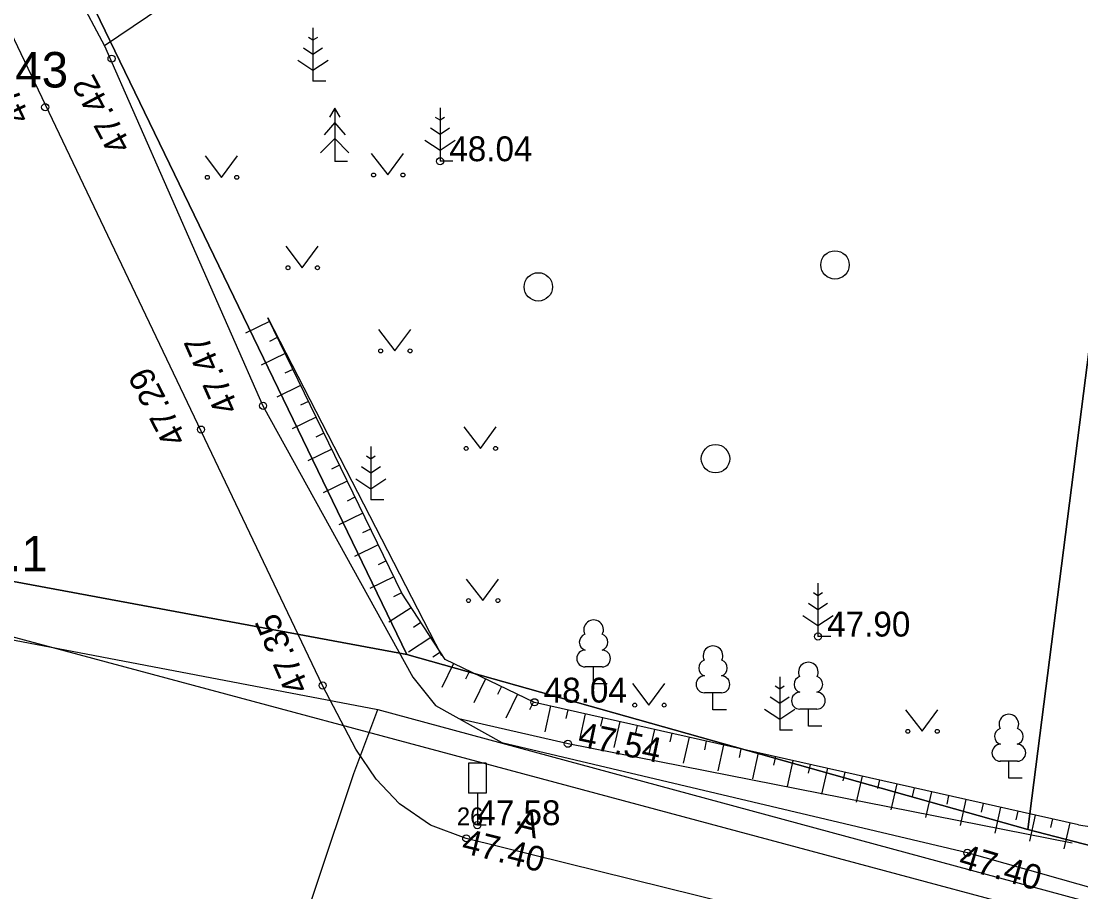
# Model space of a CAD drawing. Extents: x 641402 to 642190, y 6455542 to 6456258.
# Drawn here: x 641897.83 to 641927.7, y 6455856.32 to 6455880.84 of the extents above; entities that cross this region are included whole.
import ezdxf

# ---------------------------------------------------------------- set-up
doc = ezdxf.new("R2010")
doc.units = 0
for name, color, linetype in [('HALJASTUS', 7, 'Continuous'), ('KAEVU_NR', 7, 'Continuous'), ('KORGUS', 7, 'Continuous'), ('KTRASS', 7, 'Continuous'), ('LIIKLUS', 7, 'Continuous'), ('MOOTKORG', 7, 'Continuous'), ('MOOTMPUNKT', 7, 'Continuous'), ('MOOTNR', 7, 'Continuous'), ('PIIR', 7, 'Continuous'), ('PUU', 7, 'Continuous'), ('RELJEEF', 7, 'Continuous'), ('TEE', 7, 'Continuous'), ('VTRASS', 7, 'Continuous')]:
    doc.layers.add(name, color=color, linetype=linetype)

msp = doc.modelspace()

# ---------------------------------------------------------------- linework, layer by layer
at = {"layer": 'HALJASTUS'}
for p, q in [((641903.017, 6455877.051), (641903.48, 6455876.445)), ((641903.48, 6455876.445), (641903.926, 6455877.051)), ((641907.701, 6455877.118), (641908.165, 6455876.512)), ((641908.165, 6455876.512), (641908.61, 6455877.118)), ((641905.292, 6455874.507), (641905.755, 6455873.9)), ((641905.755, 6455873.9), (641906.201, 6455874.507)), ((641907.902, 6455872.163), (641908.365, 6455871.556)), ((641908.365, 6455871.556), (641908.811, 6455872.163)), ((641910.311, 6455869.417), (641910.775, 6455868.81)), ((641910.775, 6455868.81), (641911.22, 6455869.417)), ((641910.378, 6455865.131), (641910.842, 6455864.524)), ((641910.842, 6455864.524), (641911.287, 6455865.131)), ((641915.063, 6455862.185), (641915.526, 6455861.578)), ((641915.526, 6455861.578), (641915.972, 6455862.185)), ((641922.759, 6455861.448), (641923.223, 6455860.841)), ((641923.223, 6455860.841), (641923.668, 6455861.448))]:
    msp.add_line(p, q, dxfattribs=at)
for points in [[(641911.732, 6455889.675), (641906.805, 6455886.357), (641903.843, 6455882.632), (641900.183, 6455880.149)], [(641927.631, 6455858.207), (641933.58, 6455857.32), (641938.373, 6455875.092)], [(641904.783, 6455872.486), (641909.675, 6455862.98)]]:
    msp.add_lwpolyline(points, dxfattribs=at)
for centre, radius in [((641907.764, 6455876.512), 0.055), ((641908.592, 6455876.512), 0.055), ((641903.079, 6455876.445), 0.055), ((641903.908, 6455876.445), 0.055), ((641920.769, 6455873.979), 0.4), ((641905.354, 6455873.9), 0.055), ((641906.183, 6455873.9), 0.055), ((641912.407, 6455873.36), 0.4), ((641907.964, 6455871.556), 0.055), ((641908.793, 6455871.556), 0.055), ((641910.374, 6455868.81), 0.055), ((641911.203, 6455868.81), 0.055), ((641917.401, 6455868.519), 0.4), ((641910.441, 6455864.524), 0.055), ((641911.269, 6455864.524), 0.055), ((641915.125, 6455861.578), 0.055), ((641915.954, 6455861.578), 0.055), ((641922.822, 6455860.841), 0.055), ((641923.65, 6455860.841), 0.055)]:
    msp.add_circle(centre, radius, dxfattribs=at)
at = {"layer": 'KORGUS'}
for centre in [(641900.38, 6455879.79), (641898.51, 6455878.42), (641909.64, 6455876.9), (641904.65, 6455870.01), (641902.9, 6455869.34), (641920.29, 6455863.51), (641906.33, 6455862.13), (641912.3, 6455861.66), (641913.24, 6455860.49), (641910.376, 6455857.824), (641924.5, 6455857.42)]:
    msp.add_circle(centre, 0.1, dxfattribs=at)
at = {"layer": 'KTRASS'}
msp.add_lwpolyline([(641974.383, 6455842.351), (641949.445, 6455849.082), (641946.4, 6455850.412), (641893.015, 6455864.721)], dxfattribs=at)
at = {"layer": 'LIIKLUS'}
for p, q in [((641910.439, 6455859.946), (641910.439, 6455859.096)), ((641910.939, 6455859.946), (641910.439, 6455859.946)), ((641910.939, 6455859.946), (641910.939, 6455859.096)), ((641910.939, 6455859.096), (641910.439, 6455859.096)), ((641910.689, 6455859.096), (641910.689, 6455858.196)), ((641910.939, 6455858.196), (641910.689, 6455858.196))]:
    msp.add_line(p, q, dxfattribs=at)
at = {"layer": 'MOOTMPUNKT'}
msp.add_circle((641910.689, 6455858.196), 0.1, dxfattribs=at)
at = {"layer": 'PIIR'}
for points in [[(641908.7, 6455863), (641892.1, 6455897.3), (641868.25, 6455946.87), (641846.4, 6455992.36), (641831.59, 6456023.18), (641814.21, 6456059.34), (641804.24, 6456055.24), (641813.66, 6456035.45), (641815.8, 6456030.93), (641837.14, 6455986.1), (641853.77, 6455952.02), (641850.28, 6455948.94), (641878.55, 6455895.02), (641862.9, 6455881.69), (641853.07, 6455873.32)], [(641926.2, 6455858.07), (641987.13, 6455842.3), (642002.8, 6455909.66), (641951.83, 6455912.27), (641930.56, 6455892.21)]]:
    msp.add_lwpolyline(points, close=True, dxfattribs=at)
for points in [[(641972.41, 6455991.8), (641921.45, 6455952.73), (641920.21, 6455951.54), (641931.72, 6455928.9), (641896.5, 6455896.48), (641892.1, 6455897.3), (641908.7, 6455863), (641926.2, 6455858.07), (641930.56, 6455892.21)], [(641666.47, 6455814.86), (641708.51, 6455827.47), (641792.92, 6455857.55), (641814.75, 6455864.03), (641836.03, 6455859.17), (641835.37, 6455858.12), (641888.18, 6455847.14), (641920.87, 6455838.11), (642017.81, 6455814.02), (642026.82, 6455832.03), (641987.13, 6455842.3), (641926.2, 6455858.07), (641908.7, 6455863), (641853.07, 6455873.32), (641843.99, 6455875.09), (641824.3, 6455878.7), (641820.63, 6455878.89), (641788.47, 6455868.04), (641767.99, 6455860.95), (641762.5, 6455874.36), (641716.55, 6455854.87), (641719.97, 6455845.7), (641666.25, 6455827.3)]]:
    msp.add_lwpolyline(points, dxfattribs=at)
at = {"layer": 'PUU'}
for p, q in [((641906.057, 6455880.656), (641906.057, 6455879.156)), ((641906.057, 6455880.306), (641905.933, 6455880.389)), ((641906.181, 6455880.389), (641906.057, 6455880.306)), ((641906.057, 6455879.906), (641905.79, 6455880.084)), ((641906.324, 6455880.084), (641906.057, 6455879.906)), ((641905.633, 6455879.745), (641906.057, 6455879.463)), ((641906.057, 6455879.463), (641906.481, 6455879.745)), ((641906.417, 6455879.156), (641906.057, 6455879.156)), ((641906.67, 6455878.39), (641906.52, 6455878.14)), ((641906.82, 6455878.14), (641906.67, 6455878.39)), ((641906.67, 6455878.39), (641906.67, 6455876.89)), ((641909.638, 6455878.403), (641909.638, 6455876.903)), ((641909.638, 6455878.053), (641909.514, 6455878.136)), ((641909.762, 6455878.136), (641909.638, 6455878.053)), ((641906.67, 6455877.99), (641906.37, 6455877.64)), ((641906.97, 6455877.64), (641906.67, 6455877.99)), ((641909.638, 6455877.653), (641909.371, 6455877.831)), ((641909.905, 6455877.831), (641909.638, 6455877.653)), ((641906.67, 6455877.54), (641906.27, 6455877.14)), ((641907.07, 6455877.14), (641906.67, 6455877.54)), ((641909.214, 6455877.492), (641909.638, 6455877.21)), ((641909.638, 6455877.21), (641910.062, 6455877.492)), ((641907.03, 6455876.89), (641906.67, 6455876.89)), ((641909.998, 6455876.903), (641909.638, 6455876.903)), ((641907.69, 6455868.86), (641907.69, 6455867.36)), ((641907.69, 6455868.51), (641907.566, 6455868.593)), ((641907.814, 6455868.593), (641907.69, 6455868.51)), ((641907.69, 6455868.11), (641907.423, 6455868.288)), ((641907.957, 6455868.288), (641907.69, 6455868.11)), ((641907.266, 6455867.949), (641907.69, 6455867.667)), ((641907.69, 6455867.667), (641908.114, 6455867.949)), ((641908.05, 6455867.36), (641907.69, 6455867.36)), ((641920.29, 6455865.01), (641920.29, 6455863.51)), ((641920.29, 6455864.66), (641920.166, 6455864.743)), ((641920.414, 6455864.743), (641920.29, 6455864.66)), ((641920.29, 6455864.26), (641920.023, 6455864.438)), ((641920.557, 6455864.438), (641920.29, 6455864.26)), ((641919.866, 6455864.099), (641920.29, 6455863.817)), ((641920.29, 6455863.817), (641920.714, 6455864.099)), ((641920.65, 6455863.51), (641920.29, 6455863.51)), ((641914.206, 6455862.655), (641913.726, 6455862.655)), ((641913.966, 6455862.18), (641913.966, 6455862.655)), ((641919.21, 6455862.375), (641919.21, 6455860.875)), ((641914.346, 6455862.18), (641913.966, 6455862.18)), ((641917.57, 6455861.925), (641917.09, 6455861.925)), ((641917.33, 6455861.45), (641917.33, 6455861.925)), ((641919.21, 6455862.025), (641919.086, 6455862.108)), ((641919.334, 6455862.108), (641919.21, 6455862.025)), ((641919.21, 6455861.625), (641918.943, 6455861.803)), ((641919.477, 6455861.803), (641919.21, 6455861.625)), ((641917.71, 6455861.45), (641917.33, 6455861.45)), ((641918.786, 6455861.464), (641919.21, 6455861.182)), ((641919.21, 6455861.182), (641919.634, 6455861.464)), ((641920.259, 6455861.465), (641919.779, 6455861.465)), ((641920.019, 6455860.99), (641920.019, 6455861.465)), ((641919.57, 6455860.875), (641919.21, 6455860.875)), ((641920.399, 6455860.99), (641920.019, 6455860.99)), ((641925.909, 6455859.999), (641925.429, 6455859.999)), ((641925.669, 6455859.524), (641925.669, 6455859.999)), ((641926.049, 6455859.524), (641925.669, 6455859.524))]:
    msp.add_line(p, q, dxfattribs=at)
for centre, radius, start, end in [((641913.966, 6455863.7), 0.277, 332.5799, 207.4201), ((641913.796, 6455863.353), 0.233, 109.0217, 253.1415), ((641914.136, 6455863.353), 0.233, 286.8508, 70.9859), ((641913.729, 6455862.892), 0.238, 90.0016, 269.3953), ((641914.203, 6455862.892), 0.238, 270.6047, 89.9984), ((641917.33, 6455862.97), 0.277, 332.5799, 207.4201), ((641917.16, 6455862.623), 0.233, 109.0217, 253.1415), ((641917.5, 6455862.623), 0.233, 286.8508, 70.9859), ((641920.019, 6455862.51), 0.277, 332.5799, 207.4201), ((641917.093, 6455862.162), 0.238, 90.0016, 269.3953), ((641917.567, 6455862.162), 0.238, 270.6047, 89.9984), ((641919.849, 6455862.163), 0.233, 109.0217, 253.1415), ((641920.189, 6455862.163), 0.233, 286.8508, 70.9859), ((641919.782, 6455861.702), 0.238, 90.0016, 269.3953), ((641920.256, 6455861.702), 0.238, 270.6047, 89.9984), ((641925.669, 6455861.044), 0.277, 332.5799, 207.4201), ((641925.499, 6455860.697), 0.233, 109.0217, 253.1415), ((641925.839, 6455860.697), 0.233, 286.8508, 70.9859), ((641925.432, 6455860.236), 0.238, 90.0016, 269.3953), ((641925.906, 6455860.236), 0.238, 270.6047, 89.9984)]:
    msp.add_arc(centre, radius, start, end, dxfattribs=at)
at = {"layer": 'RELJEEF'}
for p, q in [((641904.833, 6455872.383), (641904.159, 6455872.054)), ((641905.052, 6455871.933), (641904.827, 6455871.824)), ((641905.271, 6455871.484), (641904.597, 6455871.155)), ((641905.49, 6455871.034), (641905.265, 6455870.925)), ((641905.709, 6455870.585), (641905.034, 6455870.256)), ((641905.928, 6455870.135), (641905.703, 6455870.026)), ((641906.147, 6455869.686), (641905.472, 6455869.357)), ((641906.365, 6455869.236), (641906.141, 6455869.127)), ((641906.584, 6455868.786), (641905.91, 6455868.458)), ((641906.803, 6455868.337), (641906.578, 6455868.227)), ((641907.022, 6455867.887), (641906.348, 6455867.559)), ((641907.241, 6455867.438), (641907.016, 6455867.328)), ((641907.46, 6455866.988), (641906.786, 6455866.66)), ((641907.679, 6455866.539), (641907.454, 6455866.429)), ((641907.898, 6455866.089), (641907.223, 6455865.761)), ((641908.117, 6455865.64), (641907.892, 6455865.53)), ((641908.335, 6455865.19), (641907.661, 6455864.862)), ((641908.554, 6455864.741), (641908.33, 6455864.631)), ((641908.827, 6455864.322), (641908.199, 6455863.911)), ((641909.101, 6455863.903), (641908.892, 6455863.766)), ((641909.375, 6455863.485), (641908.747, 6455863.074)), ((641909.649, 6455863.067), (641909.439, 6455862.93)), ((641910.013, 6455862.752), (641909.689, 6455862.076)), ((641910.464, 6455862.536), (641910.356, 6455862.311)), ((641910.915, 6455862.32), (641910.591, 6455861.644)), ((641911.366, 6455862.104), (641911.258, 6455861.878)), ((641911.817, 6455861.888), (641911.493, 6455861.211)), ((641912.268, 6455861.671), (641912.16, 6455861.446)), ((641912.753, 6455861.554), (641912.588, 6455860.822)), ((641913.241, 6455861.444), (641913.186, 6455861.2)), ((641913.728, 6455861.334), (641913.564, 6455860.602)), ((641914.216, 6455861.224), (641914.161, 6455860.981)), ((641914.704, 6455861.115), (641914.539, 6455860.383)), ((641915.192, 6455861.005), (641915.137, 6455860.761)), ((641915.68, 6455860.895), (641915.515, 6455860.164)), ((641916.167, 6455860.786), (641916.113, 6455860.542)), ((641916.655, 6455860.676), (641916.491, 6455859.944)), ((641917.143, 6455860.566), (641917.088, 6455860.322)), ((641917.631, 6455860.456), (641917.466, 6455859.725)), ((641918.119, 6455860.347), (641918.064, 6455860.103)), ((641918.606, 6455860.237), (641918.442, 6455859.505)), ((641919.094, 6455860.127), (641919.039, 6455859.883)), ((641919.582, 6455860.017), (641919.418, 6455859.286)), ((641920.07, 6455859.908), (641920.015, 6455859.664)), ((641920.558, 6455859.798), (641920.393, 6455859.066)), ((641921.046, 6455859.688), (641920.991, 6455859.444)), ((641921.533, 6455859.579), (641921.369, 6455858.847)), ((641922.021, 6455859.469), (641921.966, 6455859.225)), ((641922.509, 6455859.359), (641922.344, 6455858.627)), ((641922.997, 6455859.249), (641922.942, 6455859.005)), ((641923.485, 6455859.14), (641923.32, 6455858.408)), ((641923.972, 6455859.03), (641923.918, 6455858.786)), ((641924.46, 6455858.92), (641924.296, 6455858.188)), ((641924.948, 6455858.81), (641924.893, 6455858.567)), ((641925.436, 6455858.701), (641925.271, 6455857.969)), ((641925.924, 6455858.591), (641925.869, 6455858.347)), ((641926.411, 6455858.481), (641926.247, 6455857.75)), ((641926.899, 6455858.372), (641926.844, 6455858.128)), ((641927.387, 6455858.262), (641927.223, 6455857.53))]:
    msp.add_line(p, q, dxfattribs=at)
for points in [[(641927.631, 6455858.207), (641912.302, 6455861.655), (641909.782, 6455862.863), (641908.56, 6455864.729), (641904.783, 6455872.486)], [(641927.454, 6455857.694), (641913.245, 6455860.486), (641910.166, 6455861.189)]]:
    msp.add_lwpolyline(points, dxfattribs=at)
at = {"layer": 'TEE'}
for points in [[(641878.19, 6455926.4), (641884.706, 6455911.525), (641892.196, 6455896.214), (641897.126, 6455885.87), (641900.183, 6455880.149), (641904.647, 6455870.006), (641908.868, 6455862.366), (641909.512, 6455861.565), (641911.376, 6455860.528), (641924.496, 6455857.424), (641939.529, 6455853.169), (641956.293, 6455848.908), (641959.012, 6455847.972), (641973.649, 6455844.179), (641975.71, 6455843.64)], [(641973.655, 6455841.644), (641954.821, 6455846.547), (641947.934, 6455848.247), (641943.358, 6455850.431), (641923.756, 6455855.507), (641919.711, 6455855.511), (641910.376, 6455857.824), (641909.368, 6455858.201), (641908.5, 6455858.793), (641907.835, 6455859.494), (641907.266, 6455860.341), (641906.326, 6455862.131), (641895.19, 6455885.45), (641892.05, 6455892.41)]]:
    msp.add_lwpolyline(points, dxfattribs=at)
at = {"layer": 'VTRASS'}
for points in [[(641830.406, 6456013.333), (641842.581, 6455988.407), (641849.246, 6455974.798), (641856.03, 6455961.407), (641862.492, 6455947.618), (641868.522, 6455933.583), (641874.966, 6455919.849), (641893.858, 6455878.083), (641890.671, 6455865.998), (641890.378, 6455864.841), (641891.088, 6455864.661), (641907.881, 6455861.457), (641957.497, 6455848.027), (641975.294, 6455843.236)], [(641901.928, 6455843.865), (641907.204, 6455859.648), (641907.881, 6455861.457)]]:
    msp.add_lwpolyline(points, dxfattribs=at)

# ---------------------------------------------------------------- texts
at = {"layer": 'KAEVU_NR'}
for s, p in [('KK-4.43', (641894.324, 6455878.977)), ('VRK-4.1', (641893.528, 6455865.344))]:
    msp.add_text(s, height=1, dxfattribs=at).set_placement(p)
at = {"layer": 'KORGUS'}
for s, rotation, p in [(' 47.22', 115.1866, (641898.213, 6455877.901)), (' 47.42', 118.1145, (641901.081, 6455877.105)), (' 47.47', 113.8625, (641904.09, 6455869.708)), (' 47.29', 117.373, (641902.639, 6455868.849)), (' 47.35', 113.3833, (641906.069, 6455861.831)), (' 47.54', 348.1224, (641913.242, 6455860.482)), (' 47.40', 346.0837, (641909.964, 6455857.49)), (' 47.40', 343.4722, (641923.97, 6455857.086))]:
    msp.add_text(s, height=0.7, rotation=rotation, dxfattribs=at).set_placement(p)
for s, p in [(' 48.04', (641909.64, 6455876.9)), (' 47.90', (641920.29, 6455863.51)), (' 48.04', (641912.3, 6455861.65))]:
    msp.add_text(s, height=0.7, dxfattribs=at).set_placement(p)
at = {"layer": 'MOOTKORG'}
msp.add_text('47.58', height=0.7, dxfattribs=at).set_placement((641910.689, 6455858.196))
at = {"layer": 'MOOTNR'}
msp.add_text('26', height=0.5, dxfattribs=at).set_placement((641910.114, 6455858.196))
at = {"layer": 'TEE'}
msp.add_text('A', height=0.7, rotation=346.0837, dxfattribs=at).set_placement((641911.73, 6455857.969))

doc.saveas('drawing.dxf')
